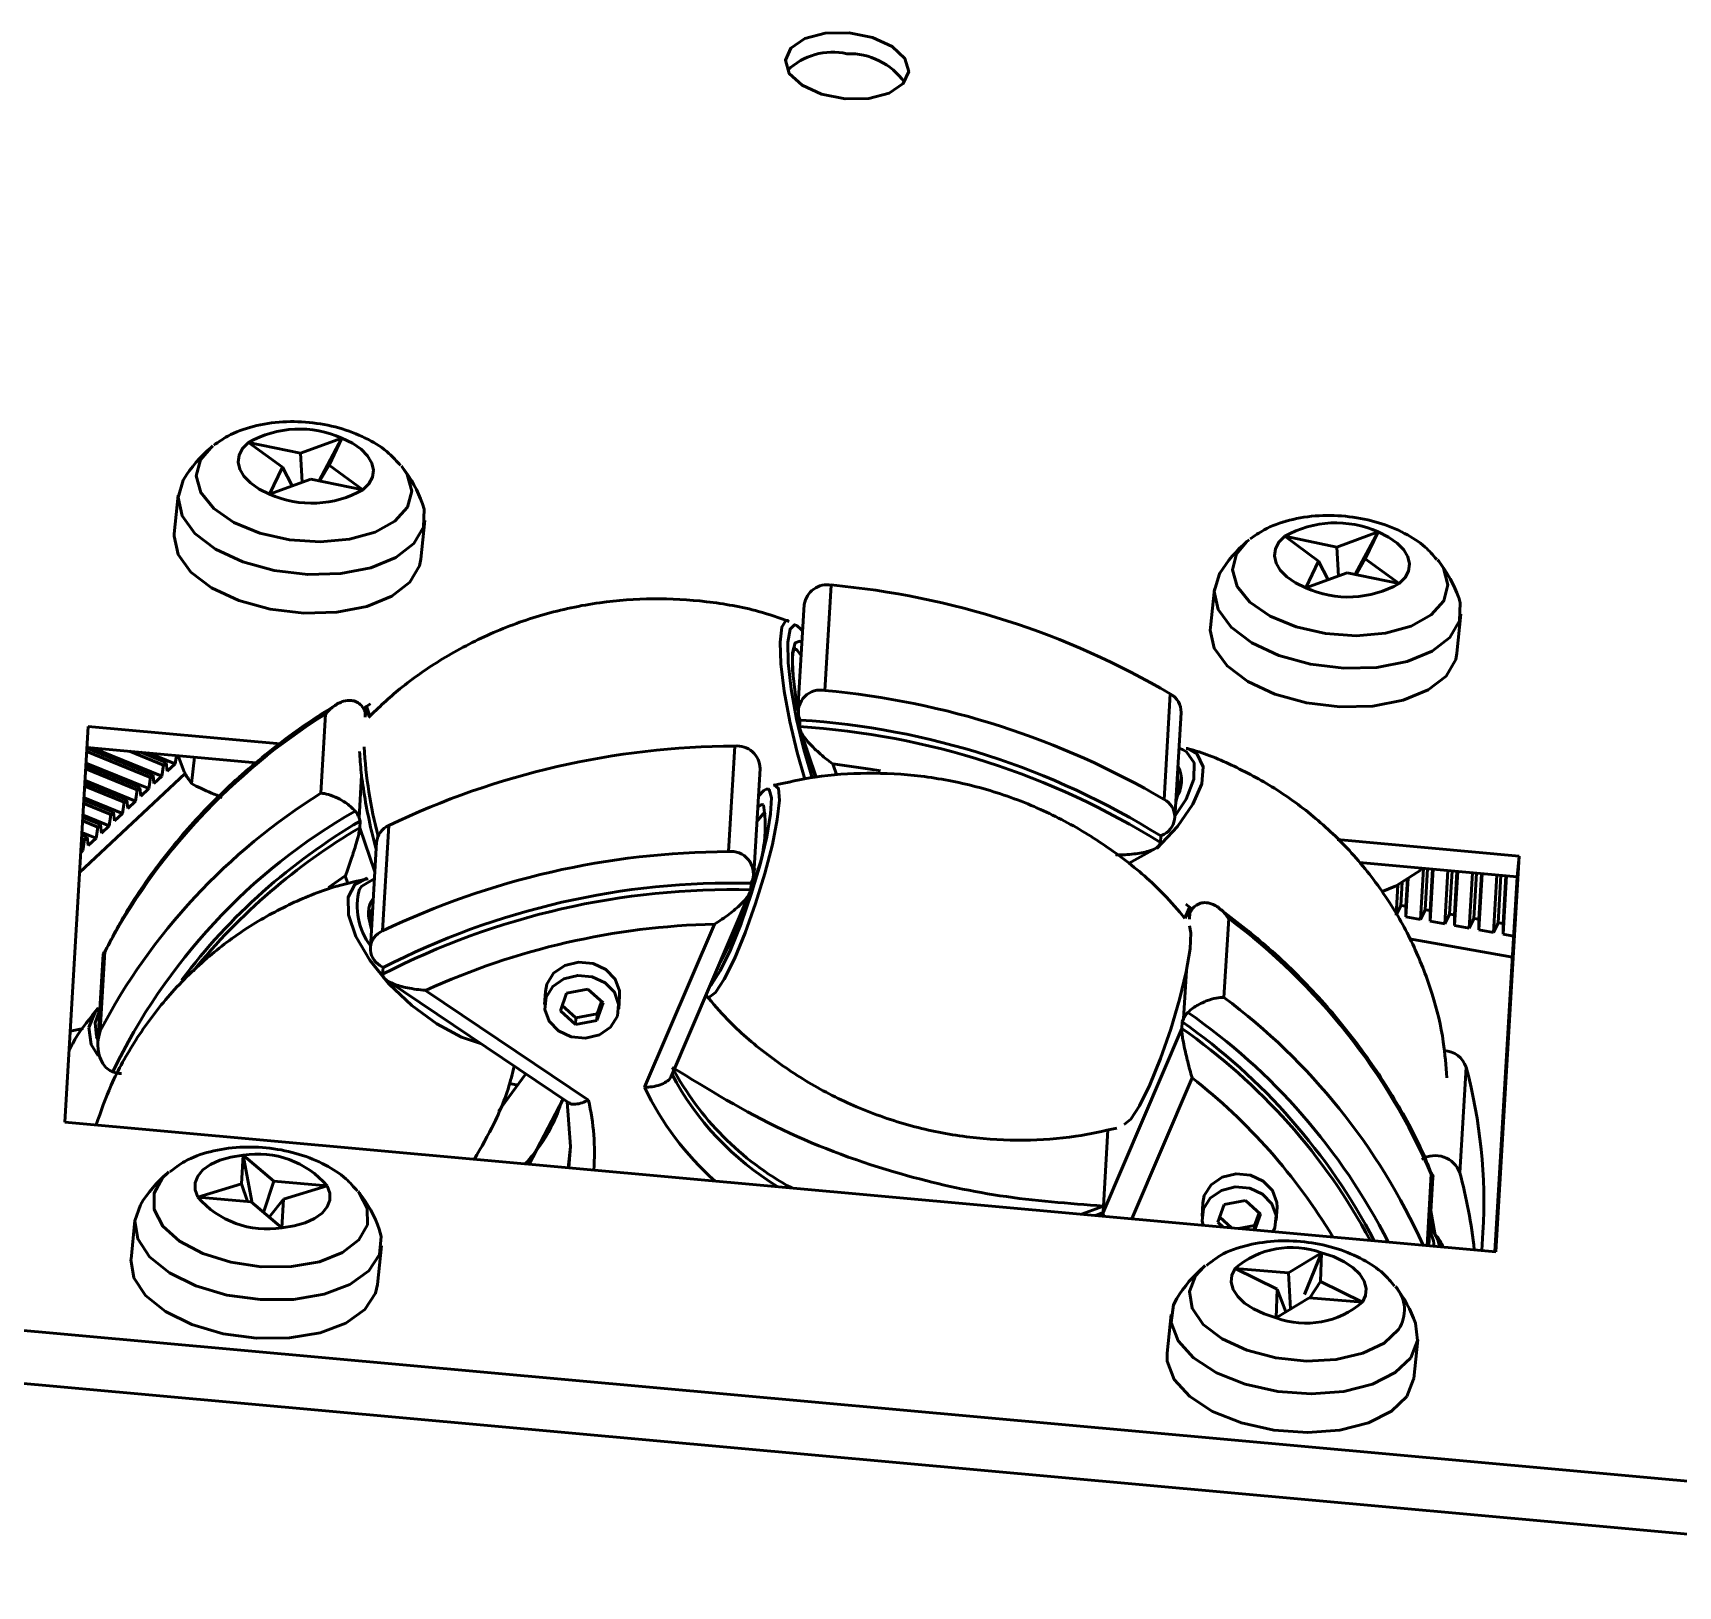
# Model space of a CAD drawing. Header units: millimetres. Extents: x 263 to 2983, y 441 to 2500.
# Drawn here: x 1752 to 1818.4, y 1827.3 to 1890 of the extents above; entities that cross this region are included whole.
import ezdxf

# ---------------------------------------------------------------- set-up
doc = ezdxf.new("R2010")
doc.units = ezdxf.units.MM
doc.header["$LTSCALE"] = 0.5
doc.layers.add('BOL', color=7, linetype='Continuous', lineweight=50)

msp = doc.modelspace()

# ---------------------------------------------------------------- linework, layer by layer
at = {"layer": 'BOL'}
for p, q in [((1759.236, 1873.334), (1759.145, 1873.26)), ((1762.04, 1872.473), (1760.675, 1873.47)), ((1760.675, 1873.47), (1762.77, 1873.038)), ((1762.77, 1873.038), (1764.441, 1873.648)), ((1764.441, 1873.648), (1763.519, 1871.929)), ((1764.441, 1873.648), (1763.923, 1872.561)), ((1761.522, 1871.386), (1762.04, 1872.473)), ((1762.04, 1872.473), (1762.43, 1871.718)), ((1762.77, 1873.038), (1762.842, 1871.868)), ((1763.923, 1872.561), (1763.556, 1871.921)), ((1763.923, 1872.561), (1765.288, 1871.564)), ((1766.889, 1872.464), (1766.84, 1872.524)), ((1763.193, 1871.996), (1761.522, 1871.386)), ((1765.288, 1871.564), (1763.193, 1871.996)), ((1757.835, 1871.345), (1757.674, 1869.784)), ((1767.622, 1868.762), (1767.782, 1870.322)), ((1804.591, 1869.253), (1806.263, 1869.863)), ((1806.263, 1869.863), (1805.34, 1868.144)), ((1806.263, 1869.863), (1805.744, 1868.776)), ((1801.057, 1869.548), (1800.966, 1869.475)), ((1803.861, 1868.687), (1802.496, 1869.685)), ((1802.496, 1869.685), (1804.591, 1869.253)), ((1804.591, 1869.253), (1804.663, 1868.083)), ((1803.343, 1867.601), (1803.861, 1868.687)), ((1803.861, 1868.687), (1804.251, 1867.932)), ((1805.744, 1868.776), (1805.377, 1868.136)), ((1805.744, 1868.776), (1807.109, 1867.779)), ((1808.71, 1868.679), (1808.661, 1868.739)), ((1805.014, 1868.211), (1803.343, 1867.601)), ((1807.109, 1867.779), (1805.014, 1868.211)), ((1784.191, 1867.72), (1783.937, 1863.463)), ((1799.656, 1867.56), (1799.495, 1865.999)), ((1783.101, 1866.938), (1782.848, 1862.681)), ((1809.443, 1864.976), (1809.603, 1866.537)), ((1782.939, 1865.438), (1783.009, 1865.383)), ((1797.621, 1859.066), (1797.875, 1863.324)), ((1763.593, 1859.316), (1763.784, 1862.509)), ((1765.597, 1862.927), (1765.343, 1862.767)), ((1765.386, 1862.582), (1765.374, 1862.382)), ((1765.386, 1862.582), (1765.431, 1862.452)), ((1765.446, 1862.718), (1765.431, 1862.452)), ((1765.567, 1862.429), (1765.443, 1862.793)), ((1765.55, 1862.414), (1765.446, 1862.718)), ((1782.856, 1862.819), (1782.823, 1862.811)), ((1798.056, 1858.317), (1798.31, 1862.574)), ((1753.254, 1846.045), (1754.206, 1862.011)), ((1754.206, 1862.011), (1761.961, 1861.309)), ((1782.93, 1862.271), (1782.886, 1862.401)), ((1782.915, 1862.005), (1782.93, 1862.271)), ((1782.937, 1861.874), (1783.588, 1859.972)), ((1756.82, 1860.052), (1754.154, 1861.136)), ((1754.156, 1861.166), (1760.982, 1860.548)), ((1757.175, 1860.004), (1754.363, 1861.147)), ((1780.039, 1856.961), (1780.293, 1861.219)), ((1783.083, 1861.076), (1783, 1861.404)), ((1798.372, 1861.083), (1798.224, 1861.138)), ((1756.644, 1859.504), (1754.118, 1860.531)), ((1756.714, 1859.952), (1754.145, 1860.996)), ((1757.245, 1860.452), (1755.87, 1861.011)), ((1757.351, 1860.552), (1756.323, 1860.97)), ((1757.707, 1860.504), (1756.628, 1860.942)), ((1757.351, 1860.552), (1757.245, 1860.452)), ((1757.389, 1860.205), (1757.351, 1860.552)), ((1757.389, 1860.205), (1757.707, 1860.504)), ((1757.707, 1860.504), (1757.759, 1860.84)), ((1757.833, 1860.833), (1758.081, 1860.176)), ((1758.486, 1860.774), (1758.376, 1859.704)), ((1783.417, 1859.934), (1783.083, 1861.076)), ((1783.276, 1860.863), (1783.283, 1860.864)), ((1784.25, 1860.499), (1784.41, 1860.033)), ((1753.855, 1856.117), (1758.111, 1860.119)), ((1756.112, 1859.004), (1754.076, 1859.832)), ((1756.182, 1859.452), (1754.104, 1860.297)), ((1756.288, 1859.552), (1754.112, 1860.437)), ((1756.644, 1859.504), (1756.714, 1859.952)), ((1756.82, 1860.052), (1756.714, 1859.952)), ((1756.857, 1859.705), (1756.82, 1860.052)), ((1756.857, 1859.705), (1757.175, 1860.004)), ((1757.175, 1860.004), (1757.245, 1860.452)), ((1765.235, 1860.048), (1765.132, 1858.324)), ((1781.067, 1856.055), (1781.321, 1860.313)), ((1755.651, 1858.952), (1754.062, 1859.598)), ((1755.757, 1859.052), (1754.071, 1859.738)), ((1756.112, 1859.004), (1756.182, 1859.452)), ((1756.288, 1859.552), (1756.182, 1859.452)), ((1756.326, 1859.205), (1756.288, 1859.552)), ((1756.326, 1859.205), (1756.644, 1859.504)), ((1781.651, 1859.482), (1781.558, 1859.487)), ((1755.119, 1858.453), (1754.021, 1858.899)), ((1755.226, 1858.553), (1754.029, 1859.039)), ((1755.581, 1858.505), (1754.034, 1859.133)), ((1755.226, 1858.553), (1755.119, 1858.453)), ((1755.263, 1858.206), (1755.226, 1858.553)), ((1755.263, 1858.206), (1755.581, 1858.505)), ((1755.581, 1858.505), (1755.651, 1858.952)), ((1755.757, 1859.052), (1755.651, 1858.952)), ((1755.795, 1858.705), (1755.757, 1859.052)), ((1755.795, 1858.705), (1756.112, 1859.004)), ((1781.363, 1858.853), (1781.228, 1858.756)), ((1754.588, 1857.953), (1753.979, 1858.201)), ((1754.694, 1858.053), (1753.987, 1858.34)), ((1755.049, 1858.005), (1753.993, 1858.434)), ((1754.518, 1857.505), (1754.588, 1857.953)), ((1754.694, 1858.053), (1754.588, 1857.953)), ((1754.732, 1857.706), (1754.694, 1858.053)), ((1754.732, 1857.706), (1755.049, 1858.005)), ((1755.049, 1858.005), (1755.119, 1858.453)), ((1765.132, 1858.324), (1765.177, 1858.194)), ((1765.161, 1857.928), (1765.177, 1858.194)), ((1765.161, 1857.928), (1765.772, 1856.14)), ((1766.331, 1858.017), (1766.077, 1853.759)), ((1754.056, 1857.453), (1753.937, 1857.502)), ((1754.163, 1857.553), (1753.945, 1857.641)), ((1754.518, 1857.505), (1753.951, 1857.735)), ((1753.986, 1857.005), (1754.056, 1857.453)), ((1754.163, 1857.553), (1754.056, 1857.453)), ((1754.2, 1857.206), (1754.163, 1857.553)), ((1754.2, 1857.206), (1754.518, 1857.505)), ((1765.843, 1857.34), (1765.59, 1853.083)), ((1797.473, 1857.328), (1797.489, 1857.594)), ((1797.62, 1857.667), (1797.489, 1857.594)), ((1804.615, 1857.448), (1811.959, 1856.784)), ((1753.903, 1856.927), (1753.986, 1857.005)), ((1753.986, 1857.005), (1753.909, 1857.037)), ((1796.188, 1856.487), (1797.271, 1857.093)), ((1805.509, 1856.518), (1811.873, 1855.942)), ((1811.959, 1856.784), (1811.007, 1840.818)), ((1811.873, 1855.942), (1811.959, 1856.784)), ((1764.577, 1855.982), (1763.904, 1855.516)), ((1764.683, 1855.674), (1764.577, 1855.982)), ((1781.148, 1856.232), (1781.079, 1856.254)), ((1781.148, 1856.232), (1781.079, 1856.254)), ((1806.989, 1855.576), (1808, 1856.22)), ((1807.441, 1855.864), (1807.375, 1854.759)), ((1807.473, 1855.885), (1807.38, 1854.327)), ((1808.09, 1856.284), (1807.967, 1854.222)), ((1808.007, 1856.292), (1808, 1856.22)), ((1808.259, 1856.269), (1808.16, 1854.618)), ((1808.456, 1856.251), (1808.357, 1854.583)), ((1808.487, 1856.248), (1808.362, 1854.151)), ((1809.077, 1856.195), (1808.949, 1854.046)), ((1809.246, 1856.18), (1809.142, 1854.443)), ((1809.443, 1856.162), (1809.338, 1854.408)), ((1809.474, 1856.159), (1809.344, 1853.976)), ((1810.064, 1856.106), (1809.931, 1853.871)), ((1810.232, 1856.09), (1810.124, 1854.267)), ((1810.43, 1856.072), (1810.32, 1854.232)), ((1810.461, 1856.07), (1810.325, 1853.8)), ((1811.051, 1856.016), (1810.912, 1853.695)), ((1811.873, 1855.942), (1810.971, 1840.821)), ((1811.219, 1856.001), (1811.105, 1854.091)), ((1811.417, 1855.983), (1811.302, 1854.056)), ((1811.447, 1855.98), (1811.307, 1853.624)), ((1777.735, 1847.889), (1780.908, 1855.306)), ((1780.94, 1855.421), (1780.956, 1855.687)), ((1780.956, 1855.687), (1781.009, 1855.812)), ((1806.399, 1855.336), (1806.989, 1855.576)), ((1807.058, 1855.621), (1806.986, 1854.398)), ((1807.235, 1855.733), (1807.179, 1854.794)), ((1798.635, 1854.682), (1798.459, 1854.272)), ((1798.624, 1854.615), (1798.477, 1854.271)), ((1798.738, 1854.651), (1798.497, 1854.838)), ((1798.624, 1854.615), (1798.608, 1854.349)), ((1806.986, 1854.398), (1807.179, 1854.794)), ((1807.179, 1854.794), (1807.375, 1854.759)), ((1807.38, 1854.327), (1807.375, 1854.759)), ((1807.967, 1854.222), (1808.16, 1854.618)), ((1808.16, 1854.618), (1808.357, 1854.583)), ((1808.362, 1854.151), (1808.357, 1854.583)), ((1776.656, 1847.453), (1779.473, 1854.036)), ((1780.495, 1854.341), (1780.535, 1854.328)), ((1780.495, 1854.341), (1780.535, 1854.328)), ((1798.662, 1854.474), (1798.608, 1854.349)), ((1798.648, 1854.236), (1798.662, 1854.474)), ((1800.23, 1854.265), (1800.04, 1851.072)), ((1807.967, 1854.222), (1807.38, 1854.327)), ((1808.949, 1854.046), (1808.362, 1854.151)), ((1808.949, 1854.046), (1809.142, 1854.443)), ((1809.142, 1854.443), (1809.338, 1854.408)), ((1809.344, 1853.976), (1809.338, 1854.408)), ((1809.931, 1853.871), (1809.344, 1853.976)), ((1809.931, 1853.871), (1810.124, 1854.267)), ((1810.124, 1854.267), (1810.32, 1854.232)), ((1810.325, 1853.8), (1810.32, 1854.232)), ((1810.912, 1853.695), (1811.105, 1854.091)), ((1811.105, 1854.091), (1811.302, 1854.056)), ((1811.307, 1853.624), (1811.302, 1854.056)), ((1811.679, 1852.696), (1807.529, 1853.439)), ((1810.912, 1853.695), (1810.325, 1853.8)), ((1811.73, 1853.548), (1811.307, 1853.624)), ((1754.809, 1852.818), (1754.597, 1849.26)), ((1754.878, 1852.926), (1754.687, 1849.732)), ((1765.975, 1852.365), (1766.101, 1852.28)), ((1766.085, 1852.014), (1766.101, 1852.28)), ((1798.408, 1850.217), (1798.524, 1852.167)), ((1766.268, 1851.756), (1773.6, 1846.818)), ((1767.819, 1851.364), (1774.395, 1846.935)), ((1772.653, 1851.322), (1772.622, 1850.79)), ((1773.51, 1851.254), (1773.259, 1850.54)), ((1774.37, 1851.415), (1773.51, 1851.254)), ((1774.979, 1850.861), (1774.37, 1851.415)), ((1773.259, 1850.54), (1773.868, 1849.986)), ((1773.334, 1850.752), (1773.884, 1850.253)), ((1774.728, 1850.147), (1774.979, 1850.861)), ((1774.744, 1850.413), (1774.92, 1850.915)), ((1775.616, 1850.611), (1775.648, 1851.143)), ((1773.884, 1850.253), (1773.868, 1849.986)), ((1773.868, 1849.986), (1774.728, 1850.147)), ((1773.884, 1850.253), (1774.744, 1850.413)), ((1774.744, 1850.413), (1774.728, 1850.147)), ((1798.339, 1849.825), (1798.354, 1850.091)), ((1798.408, 1850.217), (1798.354, 1850.091)), ((1753.473, 1849.714), (1753.998, 1849.827)), ((1795.159, 1842.394), (1798.339, 1849.825)), ((1770.766, 1846.491), (1771.863, 1847.988)), ((1809.812, 1848.263), (1809.558, 1844.006)), ((1771.555, 1847.531), (1771.19, 1847.603)), ((1798.753, 1847.836), (1796.319, 1842.147)), ((1771.998, 1844.348), (1773.365, 1846.976)), ((1811.007, 1840.818), (1753.254, 1846.045)), ((1795.174, 1842.66), (1795.358, 1845.735)), ((1760.387, 1843.554), (1760.454, 1844.707)), ((1760.454, 1844.707), (1760.803, 1842.838)), ((1760.454, 1844.707), (1761.694, 1843.668)), ((1773.572, 1844.206), (1773.663, 1845.059)), ((1757.458, 1844.037), (1757.4, 1843.989)), ((1808.234, 1841.069), (1808.405, 1843.943)), ((1758.621, 1843.018), (1760.387, 1843.554)), ((1760.387, 1843.554), (1760.626, 1842.837)), ((1761.694, 1843.668), (1761.282, 1842.401)), ((1761.694, 1843.668), (1763.851, 1843.474)), ((1763.851, 1843.474), (1762.085, 1842.937)), ((1808.31, 1841.062), (1808.474, 1843.814)), ((1760.778, 1842.824), (1758.621, 1843.018)), ((1762.018, 1841.785), (1760.778, 1842.824)), ((1762.085, 1842.937), (1761.504, 1842.215)), ((1762.085, 1842.937), (1762.018, 1841.785)), ((1794.294, 1842.33), (1795.174, 1842.66)), ((1795.159, 1842.394), (1795.174, 1842.66)), ((1799.187, 1842.787), (1799.156, 1842.254)), ((1800.044, 1842.718), (1799.793, 1842.004)), ((1800.904, 1842.879), (1800.044, 1842.718)), ((1801.513, 1842.326), (1800.904, 1842.879)), ((1802.15, 1842.076), (1802.182, 1842.608)), ((1756.089, 1842.074), (1755.929, 1840.513)), ((1794.87, 1842.278), (1795.159, 1842.394)), ((1795.181, 1842.25), (1795.159, 1842.394)), ((1799.793, 1842.004), (1800.003, 1841.814)), ((1799.868, 1842.217), (1800.346, 1841.783)), ((1800.63, 1841.757), (1801.278, 1841.878)), ((1801.278, 1841.878), (1801.267, 1841.699)), ((1801.278, 1841.878), (1801.454, 1842.379)), ((1801.292, 1841.697), (1801.513, 1842.326)), ((1808.378, 1842.199), (1808.486, 1841.609)), ((1808.394, 1842.465), (1808.551, 1841.568)), ((1810.448, 1840.868), (1810.491, 1841.594)), ((1765.876, 1839.49), (1766.037, 1841.051)), ((1802.642, 1839.959), (1803.97, 1840.775)), ((1803.97, 1840.775), (1803.29, 1839.09)), ((1803.97, 1840.775), (1803.929, 1839.619)), ((1799.283, 1840.255), (1799.221, 1840.203)), ((1802.186, 1839.302), (1800.485, 1840.139)), ((1800.485, 1840.139), (1802.642, 1839.959)), ((1802.642, 1839.959), (1802.73, 1838.506)), ((1802.145, 1838.147), (1802.186, 1839.302)), ((1802.186, 1839.302), (1802.543, 1838.391)), ((1803.929, 1839.619), (1803.508, 1838.96)), ((1803.929, 1839.619), (1805.63, 1838.782)), ((1826.431, 1830.86), (1736.814, 1838.972)), ((1803.472, 1838.962), (1802.145, 1838.147)), ((1805.63, 1838.782), (1803.472, 1838.962)), ((1720.176, 1838.337), (1841.86, 1827.324)), ((1797.91, 1838.288), (1797.75, 1836.728)), ((1807.698, 1835.705), (1807.858, 1837.266))]:
    msp.add_line(p, q, dxfattribs=at)
at = {"layer": 'BOL', "flags": 128}
for points in [[(1784.907, 1889.999), (1785.854, 1889.811), (1786.644, 1889.45), (1787.158, 1888.969), (1787.317, 1888.443), (1787.097, 1887.951), (1786.532, 1887.568), (1785.707, 1887.353), (1784.749, 1887.338), (1783.802, 1887.525), (1783.012, 1887.887), (1782.498, 1888.367), (1782.339, 1888.894), (1782.558, 1889.386), (1783.124, 1889.769), (1783.949, 1889.984), (1784.907, 1889.999)], [(1759.145, 1873.26), (1758.729, 1872.765), (1758.562, 1872.119), (1758.746, 1871.448), (1759.268, 1870.808), (1760.085, 1870.249), (1761.13, 1869.817), (1762.32, 1869.547), (1763.558, 1869.46), (1764.742, 1869.565), (1765.779, 1869.852), (1766.583, 1870.298), (1767.089, 1870.867), (1767.257, 1871.512), (1767.073, 1872.183), (1766.889, 1872.464)], [(1760.675, 1873.47), (1760.435, 1873.231), (1760.292, 1872.965), (1760.253, 1872.681), (1760.318, 1872.391), (1760.486, 1872.106), (1760.75, 1871.837), (1761.1, 1871.594), (1761.522, 1871.386)], [(1765.288, 1871.564), (1765.528, 1871.803), (1765.671, 1872.069), (1765.71, 1872.353), (1765.645, 1872.643), (1765.477, 1872.928), (1765.213, 1873.197), (1764.863, 1873.44), (1764.441, 1873.648)], [(1758.057, 1871.986), (1758.037, 1871.951), (1757.828, 1871.247), (1757.988, 1870.512), (1758.506, 1869.801), (1759.344, 1869.167), (1760.438, 1868.656), (1761.707, 1868.306), (1763.059, 1868.144), (1764.392, 1868.182), (1765.607, 1868.416), (1766.615, 1868.829), (1767.341, 1869.391), (1767.73, 1870.06), (1767.755, 1870.787), (1767.695, 1870.995)], [(1757.674, 1869.784), (1757.668, 1869.687), (1757.828, 1868.952), (1758.346, 1868.241), (1759.183, 1867.606), (1760.277, 1867.095), (1761.547, 1866.746), (1762.898, 1866.584), (1764.231, 1866.621), (1765.447, 1866.856), (1766.455, 1867.269), (1767.18, 1867.831), (1767.57, 1868.5), (1767.622, 1868.762)], [(1807.109, 1867.779), (1807.349, 1868.018), (1807.492, 1868.284), (1807.531, 1868.568), (1807.466, 1868.858), (1807.298, 1869.143), (1807.034, 1869.412), (1806.684, 1869.655), (1806.263, 1869.863)], [(1800.966, 1869.475), (1800.551, 1868.979), (1800.383, 1868.334), (1800.567, 1867.663), (1801.089, 1867.023), (1801.906, 1866.463), (1802.952, 1866.031), (1804.141, 1865.761), (1805.379, 1865.675), (1806.564, 1865.78), (1807.6, 1866.066), (1808.404, 1866.512), (1808.91, 1867.081), (1809.078, 1867.727), (1808.894, 1868.398), (1808.71, 1868.679)], [(1802.496, 1869.685), (1802.256, 1869.446), (1802.113, 1869.179), (1802.074, 1868.896), (1802.14, 1868.606), (1802.308, 1868.321), (1802.571, 1868.052), (1802.921, 1867.809), (1803.343, 1867.601)], [(1799.878, 1868.2), (1799.858, 1868.166), (1799.649, 1867.462), (1799.81, 1866.727), (1800.328, 1866.016), (1801.165, 1865.381), (1802.259, 1864.871), (1803.529, 1864.521), (1804.88, 1864.359), (1806.213, 1864.397), (1807.428, 1864.631), (1808.436, 1865.044), (1809.162, 1865.606), (1809.551, 1866.275), (1809.576, 1867.001), (1809.516, 1867.21)], [(1783.125, 1859.883), (1782.812, 1860.968), (1782.518, 1862.214), (1782.294, 1863.436), (1782.159, 1864.534), (1782.124, 1865.42), (1782.191, 1866.022), (1782.355, 1866.292), (1782.468, 1866.294)], [(1783, 1861.404), (1782.794, 1862.309), (1782.579, 1863.511), (1782.457, 1864.577), (1782.439, 1865.411), (1782.526, 1865.94), (1782.712, 1866.115), (1782.803, 1866.086)], [(1782.803, 1866.086), (1782.978, 1865.922), (1783.036, 1865.845)], [(1799.495, 1865.999), (1799.489, 1865.901), (1799.649, 1865.167), (1800.167, 1864.455), (1801.004, 1863.821), (1802.098, 1863.31), (1803.368, 1862.961), (1804.72, 1862.799), (1806.053, 1862.836), (1807.268, 1863.07), (1808.276, 1863.484), (1809.002, 1864.046), (1809.391, 1864.715), (1809.443, 1864.976)], [(1782.846, 1862.653), (1782.729, 1863.367), (1782.632, 1864.289), (1782.632, 1864.984), (1782.73, 1865.384), (1782.916, 1865.45), (1782.939, 1865.438)], [(1782.641, 1865.165), (1782.795, 1865.105), (1782.978, 1864.873)], [(1782.928, 1862.237), (1782.914, 1862.308), (1782.908, 1862.338)], [(1783.536, 1859.998), (1783.468, 1860.197), (1783.189, 1861.137)], [(1786.183, 1860.218), (1785.765, 1860.289), (1784.25, 1860.499)], [(1797.329, 1857.083), (1798.167, 1857.974), (1798.789, 1858.87), (1799.143, 1859.697), (1799.203, 1860.389), (1798.961, 1860.889), (1798.541, 1861.132)], [(1798.06, 1858.386), (1798.508, 1859.078), (1798.826, 1859.884), (1798.834, 1860.54), (1798.534, 1860.989), (1798.372, 1861.083)], [(1798.095, 1858.968), (1798.248, 1859.522), (1798.158, 1860.026)], [(1779.135, 1851.122), (1779.244, 1851.08), (1779.513, 1851.283), (1779.868, 1851.818), (1780.279, 1852.64), (1780.714, 1853.683), (1781.137, 1854.863), (1781.514, 1856.083), (1781.814, 1857.246), (1782.014, 1858.256), (1782.096, 1859.032), (1782.055, 1859.512), (1781.893, 1859.655), (1781.878, 1859.653)], [(1779.298, 1851.542), (1779.351, 1851.603), (1779.707, 1852.154), (1780.118, 1852.997), (1780.549, 1854.057), (1780.96, 1855.241), (1781.316, 1856.442), (1781.584, 1857.555), (1781.742, 1858.48), (1781.774, 1859.135), (1781.678, 1859.462), (1781.651, 1859.482)], [(1781.558, 1859.487), (1781.463, 1859.432), (1781.255, 1859.205)], [(1781.549, 1858.545), (1781.444, 1858.489), (1781.193, 1858.175)], [(1781.452, 1858.846), (1781.389, 1858.859), (1781.363, 1858.853)], [(1765.457, 1855.886), (1764.958, 1855.637), (1764.688, 1855.129), (1764.703, 1854.41), (1765.003, 1853.54), (1765.563, 1852.588), (1766.338, 1851.632), (1767.265, 1850.749), (1768.27, 1850.011), (1769.269, 1849.477), (1770.03, 1849.222)], [(1765.755, 1855.863), (1765.74, 1855.859), (1765.24, 1855.574), (1765.151, 1855.45)], [(1796.011, 1845.949), (1796.28, 1846.159), (1796.635, 1846.709), (1797.047, 1847.552), (1797.477, 1848.613), (1797.889, 1849.796), (1798.244, 1850.998), (1798.513, 1852.111), (1798.67, 1853.036), (1798.702, 1853.691), (1798.643, 1853.968)], [(1775.557, 1850.316), (1775.61, 1850.809), (1775.436, 1851.285), (1775.062, 1851.672), (1774.544, 1851.911), (1773.961, 1851.966), (1773.403, 1851.828), (1772.953, 1851.519), (1772.681, 1851.085), (1772.628, 1850.592), (1772.802, 1850.116), (1773.176, 1849.729), (1773.694, 1849.49), (1774.277, 1849.435), (1774.835, 1849.573), (1775.285, 1849.882), (1775.557, 1850.316)], [(1775.648, 1851.143), (1775.642, 1851.341), (1775.468, 1851.817), (1775.094, 1852.204), (1774.576, 1852.443), (1773.993, 1852.498), (1773.435, 1852.36), (1772.985, 1852.051), (1772.713, 1851.617), (1772.653, 1851.322)], [(1754.589, 1850.644), (1754.494, 1850.52), (1754.228, 1849.859)], [(1754.676, 1850.585), (1754.485, 1850.054), (1754.542, 1849.5)], [(1754.228, 1849.859), (1754.325, 1849.175), (1754.601, 1848.718)], [(1754.542, 1849.5), (1754.589, 1849.378), (1754.602, 1849.35)], [(1773.593, 1844.204), (1773.66, 1845.069), (1773.535, 1846.861)], [(1760.454, 1844.707), (1759.959, 1844.635), (1759.513, 1844.509), (1759.133, 1844.334), (1758.834, 1844.118), (1758.627, 1843.868), (1758.521, 1843.595), (1758.519, 1843.308), (1758.621, 1843.018)], [(1757.4, 1843.989), (1757.2, 1843.795), (1756.858, 1843.181), (1756.864, 1842.517), (1757.218, 1841.854), (1757.892, 1841.248), (1758.831, 1840.746), (1759.96, 1840.39), (1761.185, 1840.209), (1762.409, 1840.217)], [(1802.182, 1842.608), (1802.176, 1842.806), (1802.002, 1843.282), (1801.627, 1843.669), (1801.11, 1843.908), (1800.527, 1843.963), (1799.968, 1843.825), (1799.519, 1843.515), (1799.247, 1843.081), (1799.187, 1842.787)], [(1762.018, 1841.785), (1762.513, 1841.857), (1762.959, 1841.983), (1763.339, 1842.157), (1763.638, 1842.374), (1763.845, 1842.623), (1763.951, 1842.897), (1763.954, 1843.184), (1763.851, 1843.474)], [(1765.143, 1843.193), (1765.11, 1843.235), (1765.102, 1843.244)], [(1802.025, 1841.631), (1802.091, 1841.781), (1802.144, 1842.273), (1801.97, 1842.749), (1801.596, 1843.136), (1801.078, 1843.376), (1800.495, 1843.43), (1799.937, 1843.293), (1799.487, 1842.983), (1799.215, 1842.549), (1799.162, 1842.057), (1799.197, 1841.887)], [(1756.312, 1842.714), (1756.088, 1842.064), (1756.204, 1841.33), (1756.681, 1840.613), (1757.482, 1839.966), (1758.549, 1839.438), (1759.802, 1839.068), (1761.149, 1838.882), (1762.49, 1838.895)], [(1762.409, 1840.217), (1763.532, 1840.413), (1764.464, 1840.783), (1765.128, 1841.294), (1765.47, 1841.908), (1765.464, 1842.572), (1765.143, 1843.193)], [(1762.49, 1838.895), (1763.725, 1839.107), (1764.762, 1839.5), (1765.525, 1840.046), (1765.957, 1840.704), (1766.026, 1841.427), (1765.949, 1841.724)], [(1808.517, 1841.043), (1808.499, 1841.254), (1808.347, 1841.681)], [(1808.744, 1841.022), (1808.668, 1841.308), (1808.455, 1841.699)], [(1805.63, 1838.782), (1805.758, 1839.051), (1805.783, 1839.336), (1805.703, 1839.626), (1805.522, 1839.91), (1805.245, 1840.176), (1804.885, 1840.415), (1804.454, 1840.617), (1803.97, 1840.775)], [(1755.929, 1840.513), (1755.928, 1840.503), (1756.044, 1839.769), (1756.52, 1839.052), (1757.322, 1838.406), (1758.389, 1837.878), (1759.642, 1837.507), (1760.989, 1837.322), (1762.329, 1837.335)], [(1799.221, 1840.203), (1798.888, 1839.84), (1798.644, 1839.207), (1798.752, 1838.537), (1799.203, 1837.885), (1799.961, 1837.305), (1800.963, 1836.841), (1802.13, 1836.534), (1803.365, 1836.406), (1804.57, 1836.47), (1805.646, 1836.718), (1806.507, 1837.132), (1807.083, 1837.678), (1807.083, 1837.678)], [(1800.485, 1840.139), (1800.356, 1839.87), (1800.331, 1839.585), (1800.411, 1839.295), (1800.593, 1839.011), (1800.869, 1838.745), (1801.23, 1838.506), (1801.66, 1838.304), (1802.145, 1838.147)], [(1762.329, 1837.335), (1763.564, 1837.546), (1764.601, 1837.939), (1765.364, 1838.485), (1765.797, 1839.144), (1765.876, 1839.49)], [(1798.133, 1838.929), (1798.007, 1838.678), (1797.915, 1837.958), (1798.192, 1837.224), (1798.816, 1836.532), (1799.743, 1835.932), (1800.902, 1835.469), (1802.209, 1835.177), (1803.565, 1835.078), (1804.871, 1835.179), (1806.03, 1835.473), (1806.955, 1835.937), (1807.579, 1836.538)], [(1807.579, 1836.538), (1807.854, 1837.231), (1807.77, 1837.938)], [(1797.75, 1836.728), (1797.754, 1836.397), (1798.031, 1835.664), (1798.656, 1834.972), (1799.583, 1834.372), (1800.742, 1833.909), (1802.048, 1833.617), (1803.405, 1833.518), (1804.711, 1833.619), (1805.87, 1833.912), (1806.795, 1834.377), (1807.418, 1834.978)], [(1807.418, 1834.978), (1807.694, 1835.671), (1807.698, 1835.705)]]:
    msp.add_lwpolyline(points, dxfattribs=at)
at = {"layer": 'BOL'}
for centre, radius, start, end in [((1784.243, 1886.601), 2.621, 77.26227, 133.87932), ((1784.92, 1886.441), 2.718, 35.13894, 92.08733), ((1762.734, 1869.843), 4.17, 65.82945, 119.57916), ((1762.638, 1869.177), 5.373, 130.54445, 148.48304), ((1762.638, 1869.177), 5.373, 19.77755, 37.71613), ((1763.229, 1875.191), 4.17, 245.82945, 299.57916), ((1804.555, 1866.058), 4.17, 65.82797, 119.58063), ((1804.459, 1865.391), 5.373, 130.54445, 148.48304), ((1804.459, 1865.391), 5.373, 19.77755, 37.71613), ((1805.05, 1871.406), 4.17, 245.82938, 299.57921), ((1784.036, 1866.785), 0.948, 80.61519, 170.70832), ((1781.213, 1834.958), 32.898, 59.57107, 84.80621), ((1783.75, 1862.597), 0.886, 77.77602, 192.80421), ((1780.959, 1830.7), 32.898, 59.57106, 84.80622), ((1797.493, 1862.601), 0.817, 358.13291, 62.14804), ((1776.979, 1841.317), 24.965, 121.90864, 152.28931), ((1764.61, 1862.312), 0.822, 19.16673, 41.21943), ((1780.954, 1830.909), 31.158, 57.98409, 86.39288), ((1780.97, 1831.175), 31.157, 57.98388, 86.39309), ((1784.566, 1862.357), 19.268, 183.47634, 194.3561), ((1780.416, 1828.641), 32.578, 90.21538, 115.61638), ((1780.389, 1860.292), 0.932, 1.27212, 95.91766), ((1797.101, 1859.824), 1.228, 324.73853, 28.43859), ((1776.787, 1838.125), 24.963, 121.90751, 152.29043), ((1776.948, 1837.665), 24.114, 119.77083, 154.42728), ((1764.356, 1858.054), 0.822, 19.16737, 41.21937), ((1776.136, 1857.966), 5.388, 333.24185, 9.39802), ((1797.268, 1858.367), 0.783, 296.71871, 63.20749), ((1777.659, 1836.914), 24.671, 120.39404, 142.96667), ((1777.855, 1836.386), 25.004, 120.51058, 140.92082), ((1766.658, 1857.267), 0.818, 113.58307, 174.88575), ((1780.162, 1824.383), 32.578, 90.21538, 115.61638), ((1780.15, 1856.071), 0.897, 343.22244, 97.11074), ((1767.67, 1854.753), 2.614, 164.53537, 217.44266), ((1780.195, 1824.575), 30.854, 88.61749, 117.21441), ((1780.211, 1824.841), 30.855, 88.61743, 117.21394), ((1766.672, 1854.454), 1.16, 146.09276, 207.07894), ((1766.691, 1854.194), 1.119, 154.01107, 199.16505), ((1767.84, 1859.026), 13.544, 331.17924, 342.4839), ((1799.404, 1854.152), 0.809, 134.25648, 156.53604), ((1780.17, 1824.253), 29.791, 91.33942, 114.49256), ((1785.057, 1833.848), 25.437, 23.382, 53.38206), ((1766.377, 1853.036), 0.783, 112.5502, 239.11628), ((1784.826, 1830.613), 25.496, 24.24782, 53.36446), ((1784.117, 1829.788), 24.798, 27.56167, 54.96029), ((1799.15, 1849.895), 0.809, 134.25598, 156.5357), ((1784.185, 1829.758), 25.229, 26.99662, 55.19543), ((1784.285, 1829.677), 24.565, 28.17708, 55.10474), ((1808.874, 1847.944), 0.991, 18.76481, 86.84466), ((1755.592, 1849.17), 1.166, 250.134, 267.59022), ((1788.038, 1853.369), 11.601, 207.62912, 238.86581), ((1788.259, 1853.816), 11.867, 207.94324, 241.48063), ((1789.522, 1842.829), 21.005, 356.63012, 14.99276), ((1787.402, 1852.569), 11.901, 205.45772, 228.39972), ((1784.047, 1829.104), 23.815, 31.12102, 51.86525), ((1764.751, 1844.786), 9.881, 356.08889, 12.55955), ((1761.055, 1841.068), 3.688, 40.70802, 99.3784), ((1808.564, 1843.629), 1.064, 20.71257, 120.64652), ((1760.893, 1839.905), 5.373, 130.54445, 148.48304), ((1789.172, 1838.556), 21.102, 6.36568, 14.96568), ((1761.417, 1845.424), 3.688, 220.70801, 279.3784), ((1760.893, 1839.905), 5.373, 19.77755, 37.71613), ((1802.765, 1837.506), 3.483, 69.76922, 130.89127), ((1802.714, 1836.12), 5.373, 130.54445, 148.48304), ((1802.714, 1836.12), 5.373, 19.77755, 37.71613), ((1805.915, 1838.467), 1.409, 325.95248, 41.86765), ((1803.349, 1841.415), 3.483, 249.77001, 310.8916)]:
    msp.add_arc(centre, radius, start, end, dxfattribs=at)
for points, knots in [([(1766.802, 1872.54), (1766.655, 1872.711), (1766.295, 1873.128), (1765.501, 1873.628), (1764.465, 1874.054), (1763.276, 1874.297), (1762.037, 1874.338), (1760.863, 1874.158), (1759.935, 1873.821), (1759.459, 1873.493), (1759.277, 1873.368)], [0, 0, 0, 0, 0.086867, 0.212437, 0.35008, 0.490773, 0.632142, 0.777374, 0.915114, 1, 1, 1, 1]), ([(1808.624, 1868.755), (1808.476, 1868.925), (1808.116, 1869.343), (1807.322, 1869.843), (1806.286, 1870.268), (1805.097, 1870.512), (1803.858, 1870.553), (1802.684, 1870.373), (1801.756, 1870.036), (1801.28, 1869.708), (1801.099, 1869.582)], [0, 0, 0, 0, 0.086856, 0.212426, 0.350071, 0.490765, 0.632136, 0.777369, 0.91511, 1, 1, 1, 1]), ([(1782.497, 1866.251), (1782.088, 1866.393), (1781.006, 1866.769), (1779.158, 1867.086), (1777.005, 1867.215), (1774.782, 1867.047), (1772.568, 1866.575), (1770.437, 1865.802), (1768.504, 1864.785), (1766.849, 1863.649), (1765.926, 1862.773), (1765.511, 1862.378)], [0, 0, 0, 0, 0.071094, 0.18757, 0.304941, 0.42284, 0.550298, 0.67321, 0.791734, 0.906177, 1, 1, 1, 1]), ([(1782.823, 1862.811), (1782.772, 1863.122), (1782.669, 1863.757), (1782.624, 1864.536), (1782.621, 1865.029), (1782.735, 1865.212), (1782.695, 1865.196), (1782.69, 1865.194)], [0, 0, 0, 0, 0.2535, 0.517034, 0.776007, 0.971753, 1, 1, 1, 1]), ([(1764.215, 1862.885), (1763.968, 1862.734), (1762.908, 1862.084), (1761.173, 1860.781), (1759.112, 1858.913), (1757.31, 1856.857), (1755.865, 1854.835), (1755.15, 1853.453), (1754.841, 1852.856)], [0, 0, 0, 0, 0.060066, 0.257637, 0.455199, 0.6526, 0.849806, 1, 1, 1, 1]), ([(1763.784, 1862.509), (1763.785, 1862.511), (1763.883, 1862.631), (1764.104, 1862.849), (1764.468, 1863.042), (1764.795, 1863.079), (1765.05, 1863.016), (1765.169, 1862.908), (1765.228, 1862.853)], [0, 0, 0, 0, 0.003345, 0.257311, 0.525969, 0.721665, 0.860498, 1, 1, 1, 1]), ([(1765.411, 1862.81), (1765.422, 1862.813), (1765.446, 1862.818), (1765.446, 1862.754), (1765.446, 1862.718)], [0, 0, 0, 0, 0.4435509, 1, 1, 1, 1]), ([(1782.915, 1862.005), (1782.92, 1861.957), (1782.93, 1861.862), (1783.049, 1861.646), (1783.292, 1861.331), (1783.71, 1860.92), (1784.06, 1860.638), (1784.249, 1860.501), (1784.25, 1860.499)], [0, 0, 0, 0, 0.107654, 0.214455, 0.382792, 0.663949, 0.99704, 1, 1, 1, 1]), ([(1765.157, 1860.998), (1765.172, 1860.727), (1765.204, 1860.166), (1765.363, 1859.102), (1765.57, 1858.046), (1765.736, 1857.385), (1765.808, 1857.101)], [0, 0, 0, 0, 0.254346, 0.526472, 0.796884, 1, 1, 1, 1]), ([(1809.032, 1847.839), (1808.997, 1848.319), (1808.917, 1849.452), (1808.474, 1851.235), (1807.752, 1853.135), (1806.728, 1854.99), (1805.429, 1856.716), (1803.89, 1858.236), (1802.224, 1859.481), (1800.485, 1860.416), (1799.236, 1860.954), (1798.578, 1861.113), (1798.516, 1861.128)], [0, 0, 0, 0, 0.081674, 0.192308, 0.304751, 0.418212, 0.541184, 0.659926, 0.774207, 0.884026, 0.989092, 1, 1, 1, 1]), ([(1758.081, 1860.176), (1758.095, 1860.148), (1758.192, 1859.962), (1758.292, 1859.823), (1758.376, 1859.704)], [0, 0, 0, 0, 0.146014, 1, 1, 1, 1]), ([(1798.465, 1854.265), (1798.185, 1854.597), (1797.445, 1855.474), (1796.014, 1856.692), (1794.224, 1857.905), (1792.223, 1858.898), (1790.075, 1859.625), (1787.843, 1860.051), (1785.658, 1860.165), (1783.656, 1860.037), (1782.418, 1859.757), (1781.864, 1859.632)], [0, 0, 0, 0, 0.071037, 0.187728, 0.305268, 0.423316, 0.550904, 0.67394, 0.792594, 0.907188, 1, 1, 1, 1]), ([(1758.376, 1859.704), (1758.501, 1859.64), (1758.903, 1859.434), (1759.32, 1859.264), (1759.607, 1859.147)], [0, 0, 0, 0, 0.30964, 1, 1, 1, 1]), ([(1764.974, 1858.596), (1764.915, 1858.658), (1764.798, 1858.781), (1764.55, 1858.967), (1764.236, 1859.15), (1763.892, 1859.28), (1763.684, 1859.313), (1763.594, 1859.316), (1763.593, 1859.316)], [0, 0, 0, 0, 0.139504, 0.278326, 0.474038, 0.742681, 0.99664, 1, 1, 1, 1]), ([(1765.161, 1857.928), (1765.155, 1857.878), (1765.144, 1857.777), (1765.084, 1857.52), (1764.972, 1857.125), (1764.793, 1856.576), (1764.652, 1856.182), (1764.578, 1855.984), (1764.577, 1855.982)], [0, 0, 0, 0, 0.107637, 0.214414, 0.382769, 0.66394, 0.99702, 1, 1, 1, 1]), ([(1797.473, 1857.328), (1797.46, 1857.285), (1797.435, 1857.202), (1797.266, 1857.078), (1796.935, 1856.948), (1796.38, 1856.849), (1795.922, 1856.829), (1795.674, 1856.83), (1795.672, 1856.83)], [0, 0, 0, 0, 0.107636, 0.214427, 0.382774, 0.663954, 0.997033, 1, 1, 1, 1]), ([(1765.501, 1855.867), (1765.081, 1855.778), (1764.028, 1855.555), (1762.379, 1854.894), (1760.607, 1853.925), (1758.916, 1852.661), (1757.386, 1851.139), (1756.1, 1849.403), (1755.127, 1847.66), (1754.712, 1846.471), (1754.524, 1845.93)], [0, 0, 0, 0, 0.085011, 0.212935, 0.343132, 0.474619, 0.617665, 0.75583, 0.888807, 1, 1, 1, 1]), ([(1779.473, 1854.036), (1779.475, 1854.037), (1779.674, 1854.158), (1780.044, 1854.409), (1780.496, 1854.783), (1780.768, 1855.075), (1780.908, 1855.279), (1780.929, 1855.373), (1780.94, 1855.421)], [0, 0, 0, 0, 0.002989, 0.336059, 0.617242, 0.785582, 0.892387, 1, 1, 1, 1]), ([(1798.624, 1854.615), (1798.629, 1854.65), (1798.638, 1854.715), (1798.665, 1854.707), (1798.677, 1854.704)], [0, 0, 0, 0, 0.5496647, 1, 1, 1, 1]), ([(1798.839, 1854.732), (1798.903, 1854.781), (1799.028, 1854.878), (1799.284, 1854.92), (1799.603, 1854.854), (1799.943, 1854.631), (1800.144, 1854.395), (1800.229, 1854.266), (1800.23, 1854.265)], [0, 0, 0, 0, 0.1395273, 0.2783739, 0.4740275, 0.7426775, 0.9966582, 1, 1, 1, 1]), ([(1808.455, 1843.868), (1808.377, 1844.062), (1807.975, 1845.076), (1807.04, 1846.848), (1805.548, 1849.118), (1803.772, 1851.24), (1801.871, 1853.117), (1800.469, 1854.19), (1799.825, 1854.684)], [0, 0, 0, 0, 0.046627, 0.242821, 0.439197, 0.635787, 0.832574, 1, 1, 1, 1]), ([(1754.878, 1852.926), (1754.877, 1852.925), (1754.835, 1852.896), (1754.822, 1852.857), (1754.809, 1852.818)], [0, 0, 0, 0, 0.013149, 1, 1, 1, 1]), ([(1767.819, 1851.364), (1767.817, 1851.364), (1767.57, 1851.384), (1767.116, 1851.444), (1766.575, 1851.59), (1766.261, 1851.748), (1766.107, 1851.885), (1766.092, 1851.971), (1766.085, 1852.014)], [0, 0, 0, 0, 0.002986, 0.336072, 0.617241, 0.78559, 0.892368, 1, 1, 1, 1]), ([(1754.611, 1850.649), (1754.275, 1850.246), (1753.833, 1849.716), (1753.505, 1849.091), (1753.427, 1848.941)], [0, 0, 0, 0, 0.761274, 1, 1, 1, 1]), ([(1779.146, 1851.159), (1779.421, 1850.833), (1780.156, 1849.962), (1781.582, 1848.75), (1783.371, 1847.537), (1785.373, 1846.544), (1787.521, 1845.817), (1789.752, 1845.391), (1791.937, 1845.277), (1793.936, 1845.405), (1795.171, 1845.684), (1795.722, 1845.808)], [0, 0, 0, 0, 0.069837, 0.186742, 0.304493, 0.422754, 0.550572, 0.673829, 0.792697, 0.907497, 1, 1, 1, 1]), ([(1800.04, 1851.072), (1800.038, 1851.072), (1799.946, 1851.078), (1799.731, 1851.062), (1799.371, 1850.962), (1799.039, 1850.808), (1798.776, 1850.644), (1798.649, 1850.531), (1798.586, 1850.474)], [0, 0, 0, 0, 0.003355, 0.257305, 0.525954, 0.721647, 0.860483, 1, 1, 1, 1]), ([(1755.196, 1848.073), (1755.116, 1848.113), (1754.957, 1848.192), (1754.76, 1848.432), (1754.61, 1848.792), (1754.574, 1849.253), (1754.635, 1849.579), (1754.687, 1849.73), (1754.687, 1849.732)], [0, 0, 0, 0, 0.1394882, 0.2783348, 0.4740385, 0.7427062, 0.9966583, 1, 1, 1, 1]), ([(1798.753, 1847.836), (1798.753, 1847.837), (1798.693, 1848.042), (1798.583, 1848.446), (1798.45, 1849.009), (1798.374, 1849.412), (1798.339, 1849.673), (1798.339, 1849.774), (1798.339, 1849.825)], [0, 0, 0, 0, 0.002975, 0.336065, 0.617239, 0.785601, 0.892372, 1, 1, 1, 1]), ([(1769.788, 1844.548), (1770.063, 1845.028), (1770.668, 1846.083), (1771.179, 1847.368), (1771.354, 1848.156), (1771.388, 1848.308)], [0, 0, 0, 0, 0.402471, 0.884854, 1, 1, 1, 1]), ([(1776.656, 1847.453), (1776.659, 1847.453), (1776.761, 1847.454), (1776.981, 1847.469), (1777.289, 1847.543), (1777.54, 1847.666), (1777.692, 1847.789), (1777.716, 1847.87), (1777.723, 1847.894)], [0, 0, 0, 0, 0.005386, 0.213, 0.45582, 0.683479, 0.904389, 1, 1, 1, 1]), ([(1777.776, 1848.256), (1779.229, 1847.365), (1782.101, 1845.607), (1786.639, 1843.963), (1791.015, 1842.971), (1793.776, 1842.764), (1795.174, 1842.66)], [0, 0, 0, 0, 0.282957, 0.558871, 0.77668, 1, 1, 1, 1]), ([(1773.318, 1846.918), (1773.262, 1846.748), (1773.032, 1846.045), (1772.535, 1845.175), (1771.995, 1844.543), (1771.841, 1844.363)], [0, 0, 0, 0, 0.185243, 0.767015, 1, 1, 1, 1]), ([(1774.395, 1846.935), (1774.393, 1846.933), (1774.306, 1846.889), (1774.118, 1846.812), (1773.868, 1846.76), (1773.683, 1846.765), (1773.626, 1846.813), (1773.607, 1846.828)], [0, 0, 0, 0, 0.006783, 0.268387, 0.574397, 0.861306, 1, 1, 1, 1]), ([(1765.068, 1843.256), (1764.919, 1843.43), (1764.558, 1843.85), (1763.763, 1844.353), (1762.729, 1844.78), (1761.541, 1845.024), (1760.302, 1845.069), (1759.129, 1844.886), (1758.169, 1844.555), (1757.693, 1844.188), (1757.5, 1844.039)], [0, 0, 0, 0, 0.087149, 0.211386, 0.347629, 0.486957, 0.626945, 0.770725, 0.907196, 1, 1, 1, 1]), ([(1808.468, 1843.815), (1808.47, 1843.82), (1808.498, 1843.871), (1808.45, 1843.909), (1808.406, 1843.943), (1808.405, 1843.943)], [0, 0, 0, 0, 0.089972, 0.988206, 1, 1, 1, 1]), ([(1806.923, 1839.428), (1806.779, 1839.603), (1806.427, 1840.026), (1805.646, 1840.535), (1804.623, 1840.972), (1803.442, 1841.229), (1802.204, 1841.287), (1800.985, 1841.113), (1799.999, 1840.782), (1799.509, 1840.398), (1799.332, 1840.259)], [0, 0, 0, 0, 0.086012, 0.208746, 0.343657, 0.482234, 0.621338, 0.763993, 0.914931, 1, 1, 1, 1]), ([(1808.895, 1841.009), (1808.851, 1841.092), (1808.715, 1841.349), (1808.536, 1841.566), (1808.415, 1841.714)], [0, 0, 0, 0, 0.3232827, 1, 1, 1, 1])]:
    msp.add_open_spline(points, degree=3, knots=knots, dxfattribs=at)

doc.saveas('drawing.dxf')
